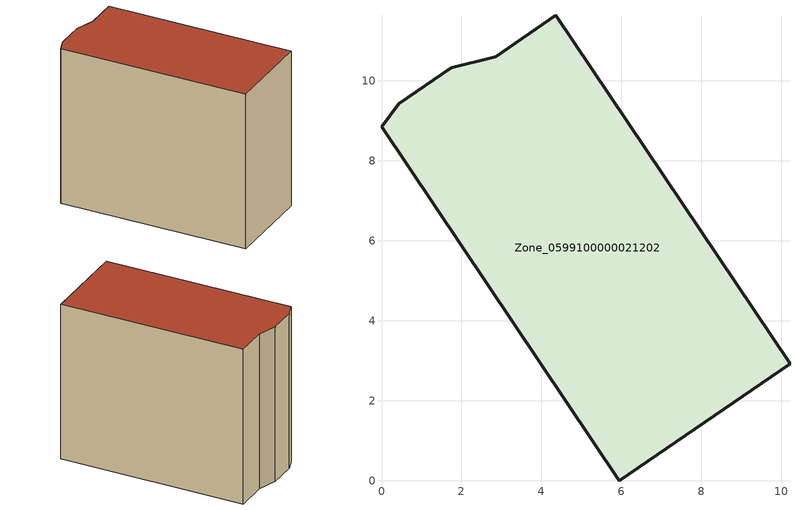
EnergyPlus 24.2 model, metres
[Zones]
Zone_0599100000021202
 floor ground (C_G): 5.95,0 0,8.85 0.43,9.43 1.75,10.33 2.86,10.61 4.36,11.64 10.22,2.93 z0
 wall outside (C_F): 4.36,11.64 2.86,10.61 1.75,10.33 0.43,9.43 0,8.85 5.95,0 10.22,2.93 4.36,11.64 z0:9.01
 roof outside (C_R): 1.75,10.33 0.43,9.43 0,8.85 5.95,0 10.22,2.93 4.36,11.64 2.86,10.61 z9.01
[BUILDING]
Pand.0599100000021202: North Axis=0; Terrain=City; Loads Convergence Tolerance Value=0.04; Temperature Convergence Tolerance Value=0.4; Solar Distribution=FullExterior; Maximum Number of Warmup Days=25; Minimum Number of Warmup Days=1
[Site:Location]
Rotterdam.The.Hague.AP_ZH_NLD Design_Conditions: Latitude=51.96; Longitude=4.45; Time Zone=1; Elevation=-4.5
[SITE:GROUNDTEMPERATURE:BUILDINGSURFACE]
18, 18, 18, 18, 18, 18, 18, 18, 18, 18, 18, 18
[MATERIAL] Thermal Absorptance=0.9; Solar Absorptance=0.7; Visible Absorptance=0.7
Name | Roughness | Thickness | Conductivity | Density | Specific Heat
G.TI.1946 | MediumSmooth | 0.15 | 1 | 540 | 1210
F.TI.1946 | Rough | 0.3 | 0.857143 | 1920 | 840
R.TI.1946 | MediumRough | 0.2 | 0.1 | 1500 | 1000
[CONSTRUCTION]
C_G: G.TI.1946
C_F: F.TI.1946
C_R: R.TI.1946
[ZONE]
Zone_0599100000021202: Type=1; Multiplier=1; Ceiling Height=Autocalculate; Volume=Autocalculate; Floor Area=autocalculate; Part of Total Floor Area=Yes
[ZONEINFILTRATION:DESIGNFLOWRATE]
Infil_Zone_0599100000021202: Zone or ZoneList or Space or SpaceList=Zone_0599100000021202; Schedule=AlwaysOn; Design Flow Rate Calculation Method=Flow/Area; Flow Rate per Floor Area=0.003; Constant Term Coefficient=1; Temperature Term Coefficient=0; Velocity Term Coefficient=0; Velocity Squared Term Coefficient=0
[HVACTEMPLATE:ZONE:IDEALLOADSAIRSYSTEM]
Zone_0599100000021202: Maximum Heating Supply Air Temperature=50; Minimum Cooling Supply Air Temperature=13; Maximum Heating Supply Air Humidity Ratio=0.0156; Minimum Cooling Supply Air Humidity Ratio=0.0077; Heating Limit=NoLimit; Cooling Limit=NoLimit; Dehumidification Control Type=ConstantSensibleHeatRatio; Cooling Sensible Heat Ratio=0.7; Dehumidification Setpoint=60; Humidification Control Type=None; Humidification Setpoint=30; Outdoor Air Method=None; Outdoor Air Flow Rate per Person=0.00944; Outdoor Air Flow Rate per Zone Floor Area=0; Outdoor Air Flow Rate per Zone=0; Demand Controlled Ventilation Type=None; Outdoor Air Economizer Type=NoEconomizer; Heat Recovery Type=None; Sensible Heat Recovery Effectiveness=0.7; Latent Heat Recovery Effectiveness=0.65
[ZONECONTROL:THERMOSTAT]
ThermostatControl_Zone_0599100000021202: Zone or ZoneList=Zone_0599100000021202; Control Type Schedule=DualSetpointControlType; Control 1=Thermostat_Zone_0599100000021202; Temperature Difference Between Cutout And Setpoint=0
[THERMOSTATSETPOINT:DUALSETPOINT]
Thermostat_Zone_0599100000021202: Heating Setpoint Temperature Schedule=HeatingSetpoint_Zone_0599100000021202; Cooling Setpoint Temperature Schedule=CoolingSetpoint_Zone_0599100000021202
[SCHEDULE:COMPACT]
HeatingSetpoint_Zone_0599100000021202: Through: 12/31, For: AllDays, Until: 24:00, 21
CoolingSetpoint_Zone_0599100000021202: Through: 12/31, For: AllDays, Until: 24:00, 24
DualSetpointControlType: Through: 12/31, For: AllDays, Until: 24:00, 4
AlwaysOn: Through: 12/31, For: AllDays, Until: 24:00, 1
